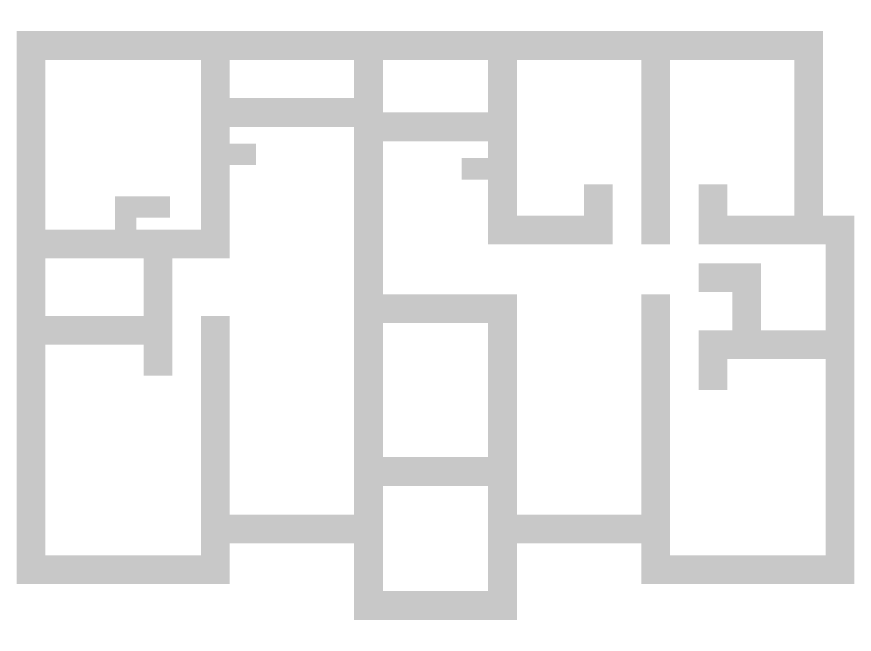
# Model space of a CAD drawing. Header units: feet. Extents: x 317 to 512, y -141 to 162.
# Drawn here: x 494.36 to 511.86, y 64.34 to 77.24 of the extents above; entities that cross this region are included whole.
import ezdxf

# ---------------------------------------------------------------- set-up
doc = ezdxf.new("R2010")
doc.units = ezdxf.units.FT
doc.header["$MEASUREMENT"] = 0
doc.layers.add('00-ZAP_B6', color=160, linetype='Continuous')
doc.layers.add('00-ZAP_B8', color=22, linetype='Continuous')

msp = doc.modelspace()

# ---------------------------------------------------------------- linework, layer by layer
at = {"layer": '00-ZAP_B6', "const_width": 0.45}
for points in [[(499.35815, 74.36013), (498.80815, 74.36013)], [(504.20815, 74.06019), (503.65815, 74.06019)], [(497.55815, 73.26013), (496.40815, 73.26013)], [(496.63315, 73.03513), (496.63315, 72.78513)]]:
    msp.add_lwpolyline(points, dxfattribs=at)
at = {"layer": '00-ZAP_B8', "const_width": 0.6}
for points in [[(494.65815, 76.93513), (494.65815, 65.38513)], [(510.90819, 76.93513), (510.90819, 73.08279)], [(510.6082, 76.63513), (494.95815, 76.63513)], [(498.50815, 76.33513), (498.50815, 72.18513)], [(501.70815, 76.33513), (501.70815, 64.63513)], [(504.50815, 76.33513), (504.50815, 73.08279)], [(507.70815, 76.33513), (507.70815, 72.48279)], [(501.40815, 75.23513), (498.80815, 75.23513)], [(504.20815, 74.93513), (502.00815, 74.93513)], [(506.50815, 73.73279), (506.50815, 73.08279)], [(508.90815, 73.73279), (508.90815, 73.08279)], [(511.55815, 73.08279), (511.55815, 65.38513)], [(506.80815, 72.78279), (504.20815, 72.78279)], [(511.25813, 72.78279), (508.60815, 72.78279)], [(498.20815, 72.48513), (494.95815, 72.48513)], [(497.30815, 72.18513), (497.30815, 69.73513)], [(509.90815, 71.78279), (508.60815, 71.78279)], [(509.60815, 71.48279), (509.60815, 70.68513)], [(504.50815, 71.43513), (504.50815, 64.63513)], [(507.70815, 71.43513), (507.70815, 65.38513)], [(504.20815, 71.13513), (502.00815, 71.13513)], [(498.50815, 70.98513), (498.50815, 65.38513)], [(497.00815, 70.68513), (494.95815, 70.68513)], [(511.25814, 70.38513), (508.60815, 70.38513)], [(508.90815, 70.08513), (508.90815, 69.43513)], [(504.20815, 67.73513), (502.00815, 67.73513)], [(501.40815, 66.53513), (498.80815, 66.53513)], [(507.40815, 66.53513), (504.80815, 66.53513)], [(498.20815, 65.68513), (494.95815, 65.68513)], [(511.25815, 65.68513), (508.00815, 65.68513)], [(504.20815, 64.93513), (502.00815, 64.93513)]]:
    msp.add_lwpolyline(points, dxfattribs=at)

doc.saveas('drawing.dxf')
